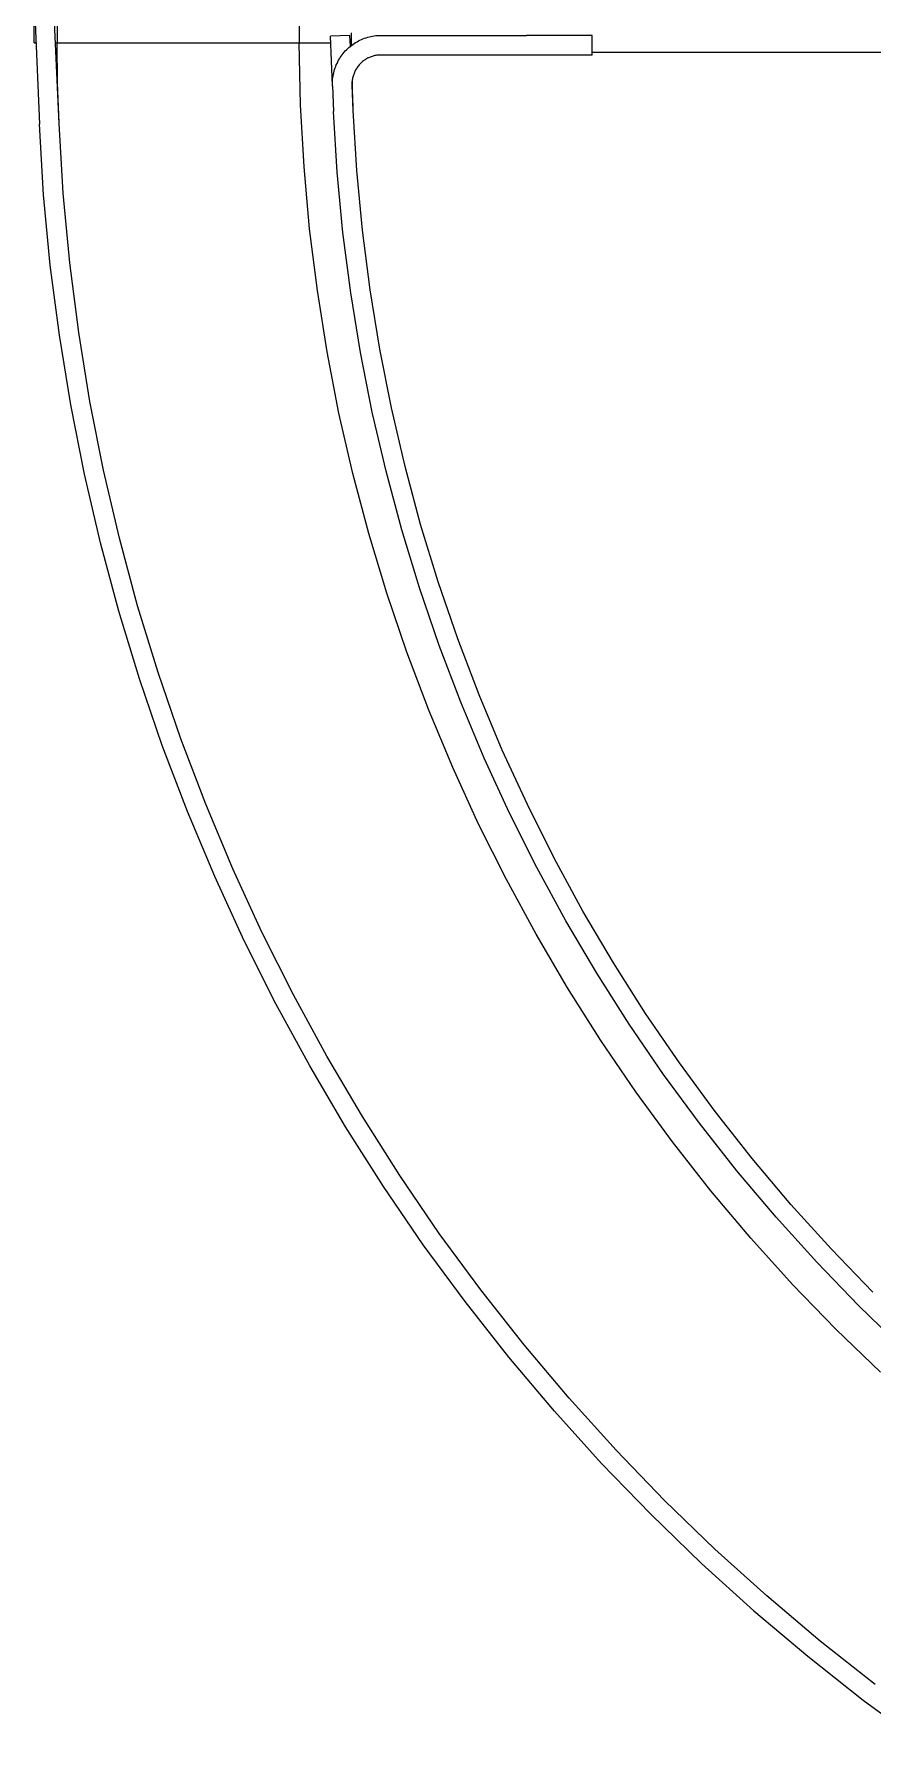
# Model space of a CAD drawing. Header units: millimetres. Extents: x 375 to 2759, y 807 to 2485.
# Drawn here: x 511.8 to 640, y 1203 to 1463.8 of the extents above; entities that cross this region are included whole.
import ezdxf

# ---------------------------------------------------------------- set-up
doc = ezdxf.new("R2010")
doc.units = ezdxf.units.MM
doc.layers.add('ZANO_R', color=7, linetype='Continuous', lineweight=0)

msp = doc.modelspace()

# ---------------------------------------------------------------- linework, layer by layer
at = {"layer": 'ZANO_R'}
for p, q in [((511.79, 1462.54), (511.79, 1465.54)), ((511.92, 1465.56), (512.59, 1450.08)), ((515.59, 1450.21), (514.91, 1465.69)), ((515.29, 1465.54), (515.29, 1462.54)), ((552.29, 1465.54), (552.29, 1462.54)), ((560.05, 1463.66), (557.05, 1463.53)), ((557.38, 1456.03), (557.05, 1463.53)), ((560.12, 1462.01), (560.05, 1463.66)), ((560.29, 1462.15), (560.29, 1464.04)), ((562.52, 1463.31), (562.76, 1463.38)), ((562.76, 1463.38), (563.01, 1463.45)), ((563.01, 1463.45), (563.26, 1463.5)), ((563.26, 1463.5), (563.51, 1463.55)), ((563.51, 1463.55), (563.76, 1463.59)), ((563.76, 1463.59), (564.01, 1463.62)), ((564.01, 1463.62), (564.26, 1463.64)), ((564.26, 1463.64), (564.52, 1463.66)), ((564.52, 1463.66), (564.77, 1463.66)), ((564.77, 1463.66), (587.04, 1463.66)), ((597.04, 1463.66), (587.04, 1463.66)), ((597.04, 1460.66), (597.04, 1463.66)), ((511.79, 1462.54), (512.05, 1462.54)), ((515.05, 1462.54), (515.29, 1462.54)), ((515.38, 1456.39), (515.29, 1462.54)), ((515.29, 1462.54), (552.29, 1462.54)), ((552.29, 1462.54), (552.29, 1462.54)), ((552.5, 1453.04), (552.29, 1462.54)), ((552.29, 1462.54), (557.09, 1462.54)), ((558.85, 1460.7), (559.01, 1460.9)), ((559.01, 1460.9), (559.17, 1461.1)), ((559.17, 1461.1), (559.34, 1461.29)), ((559.34, 1461.29), (559.52, 1461.47)), ((559.52, 1461.47), (559.7, 1461.65)), ((559.7, 1461.65), (559.89, 1461.82)), ((559.89, 1461.82), (560.08, 1461.98)), ((560.08, 1461.98), (560.28, 1462.14)), ((560.09, 1462.54), (560.29, 1462.54)), ((560.28, 1462.14), (560.48, 1462.29)), ((560.48, 1462.29), (560.69, 1462.43)), ((560.69, 1462.43), (560.91, 1462.57)), ((560.91, 1462.57), (561.13, 1462.7)), ((561.13, 1462.7), (561.35, 1462.82)), ((561.35, 1462.82), (561.58, 1462.93)), ((561.58, 1462.93), (561.81, 1463.04)), ((561.81, 1463.04), (562.04, 1463.14)), ((562.04, 1463.14), (562.28, 1463.23)), ((562.28, 1463.23), (562.52, 1463.31)), ((828.58, 1461.04), (597.04, 1461.04)), ((557.57, 1457.96), (557.63, 1458.2)), ((557.63, 1458.2), (557.7, 1458.45)), ((557.7, 1458.45), (557.78, 1458.69)), ((557.78, 1458.69), (557.87, 1458.93)), ((557.87, 1458.93), (557.96, 1459.16)), ((557.96, 1459.16), (558.07, 1459.39)), ((558.07, 1459.39), (558.18, 1459.62)), ((558.18, 1459.62), (558.3, 1459.85)), ((558.3, 1459.85), (558.43, 1460.07)), ((558.43, 1460.07), (558.56, 1460.28)), ((558.56, 1460.28), (558.7, 1460.49)), ((558.7, 1460.49), (558.85, 1460.7)), ((560.79, 1458.12), (560.72, 1457.99)), ((560.85, 1458.26), (560.79, 1458.12)), ((560.92, 1458.39), (560.85, 1458.26)), ((561, 1458.52), (560.92, 1458.39)), ((561.08, 1458.65), (561, 1458.52)), ((561.16, 1458.78), (561.08, 1458.65)), ((561.25, 1458.9), (561.16, 1458.78)), ((561.34, 1459.02), (561.25, 1458.9)), ((561.44, 1459.14), (561.34, 1459.02)), ((561.54, 1459.25), (561.44, 1459.14)), ((561.65, 1459.36), (561.54, 1459.25)), ((561.75, 1459.46), (561.65, 1459.36)), ((561.87, 1459.56), (561.75, 1459.46)), ((561.98, 1459.66), (561.87, 1459.56)), ((562.1, 1459.76), (561.98, 1459.66)), ((562.22, 1459.85), (562.1, 1459.76)), ((562.35, 1459.93), (562.22, 1459.85)), ((562.47, 1460.01), (562.35, 1459.93)), ((562.6, 1460.09), (562.47, 1460.01)), ((562.74, 1460.16), (562.6, 1460.09)), ((562.87, 1460.23), (562.74, 1460.16)), ((563.01, 1460.29), (562.87, 1460.23)), ((563.15, 1460.35), (563.01, 1460.29)), ((563.29, 1460.4), (563.15, 1460.35)), ((563.43, 1460.45), (563.29, 1460.4)), ((563.58, 1460.5), (563.43, 1460.45)), ((563.72, 1460.53), (563.58, 1460.5)), ((563.87, 1460.57), (563.72, 1460.53)), ((564.02, 1460.6), (563.87, 1460.57)), ((564.17, 1460.62), (564.02, 1460.6)), ((564.32, 1460.64), (564.17, 1460.62)), ((564.47, 1460.65), (564.32, 1460.64)), ((564.62, 1460.66), (564.47, 1460.65)), ((564.77, 1460.66), (564.62, 1460.66)), ((587.04, 1460.66), (564.77, 1460.66)), ((597.04, 1460.66), (587.04, 1460.66)), ((515.59, 1450.24), (515.38, 1456.39)), ((557.37, 1456.45), (557.39, 1456.7)), ((557.37, 1456.19), (557.37, 1456.45)), ((557.38, 1455.94), (557.37, 1456.19)), ((557.38, 1455.94), (557.55, 1452.04)), ((557.39, 1456.7), (557.4, 1456.95)), ((557.4, 1456.95), (557.43, 1457.21)), ((557.43, 1457.21), (557.47, 1457.46)), ((557.47, 1457.46), (557.52, 1457.71)), ((557.52, 1457.71), (557.57, 1457.96)), ((560.38, 1456.52), (560.37, 1456.37)), ((560.37, 1456.37), (560.37, 1456.22)), ((560.37, 1456.22), (560.38, 1456.07)), ((560.39, 1456.67), (560.38, 1456.52)), ((560.55, 1452.17), (560.38, 1456.07)), ((560.41, 1456.82), (560.39, 1456.67)), ((560.52, 1452.7), (560.39, 1456.64)), ((560.43, 1456.97), (560.41, 1456.82)), ((560.46, 1457.12), (560.43, 1456.97)), ((560.49, 1457.27), (560.46, 1457.12)), ((560.53, 1457.42), (560.49, 1457.27)), ((560.57, 1457.56), (560.53, 1457.42)), ((560.62, 1457.7), (560.57, 1457.56)), ((560.67, 1457.85), (560.62, 1457.7)), ((560.72, 1457.99), (560.67, 1457.85)), ((553.04, 1443.56), (552.5, 1453.04)), ((515.59, 1450.3), (515.55, 1451.19)), ((558.11, 1442.79), (557.55, 1452.04)), ((561.1, 1443.02), (560.55, 1452.17)), ((513.24, 1439.31), (512.59, 1450.08)), ((516.24, 1439.54), (515.59, 1450.21)), ((553.89, 1434.1), (553.04, 1443.56)), ((558.98, 1433.56), (558.11, 1442.79)), ((561.96, 1433.89), (561.1, 1443.02)), ((514.26, 1428.57), (513.24, 1439.31)), ((517.24, 1428.9), (516.24, 1439.54)), ((555.07, 1424.68), (553.89, 1434.1)), ((560.17, 1424.36), (558.98, 1433.56)), ((563.13, 1424.79), (561.96, 1433.89)), ((515.64, 1417.87), (514.26, 1428.57)), ((518.6, 1418.3), (517.24, 1428.9)), ((556.56, 1415.3), (555.07, 1424.68)), ((561.66, 1415.21), (560.17, 1424.36)), ((564.61, 1415.74), (563.13, 1424.79)), ((517.37, 1407.22), (515.64, 1417.87)), ((520.32, 1407.75), (518.6, 1418.3)), ((558.37, 1405.98), (556.56, 1415.3)), ((563.46, 1406.11), (561.66, 1415.21)), ((566.39, 1406.75), (564.61, 1415.74)), ((519.47, 1396.64), (517.37, 1407.22)), ((522.4, 1397.27), (520.32, 1407.75)), ((560.5, 1396.73), (558.37, 1405.98)), ((565.56, 1397.08), (563.46, 1406.11)), ((568.47, 1397.81), (566.39, 1406.75)), ((521.92, 1386.13), (519.47, 1396.64)), ((524.83, 1386.86), (522.4, 1397.27)), ((562.94, 1387.55), (560.5, 1396.73)), ((567.97, 1388.13), (565.56, 1397.08)), ((570.85, 1388.96), (568.47, 1397.81)), ((570.68, 1379.26), (567.97, 1388.13)), ((573.53, 1380.19), (570.85, 1388.96)), ((524.72, 1375.71), (521.92, 1386.13)), ((527.6, 1376.54), (524.83, 1386.86)), ((565.68, 1378.46), (562.94, 1387.55)), ((576.51, 1371.51), (573.53, 1380.19)), ((568.74, 1369.47), (565.68, 1378.46)), ((573.69, 1370.49), (570.68, 1379.26)), ((527.87, 1365.39), (524.72, 1375.71)), ((530.73, 1366.32), (527.6, 1376.54)), ((572.1, 1360.59), (568.74, 1369.47)), ((576.99, 1361.83), (573.69, 1370.49)), ((579.77, 1362.94), (576.51, 1371.51)), ((531.37, 1355.19), (527.87, 1365.39)), ((534.19, 1356.21), (530.73, 1366.32)), ((580.58, 1353.28), (576.99, 1361.83)), ((583.32, 1354.49), (579.77, 1362.94)), ((575.76, 1351.83), (572.1, 1360.59)), ((535.21, 1345.1), (531.37, 1355.19)), ((538, 1346.22), (534.19, 1356.21)), ((587.16, 1346.16), (583.32, 1354.49)), ((579.71, 1343.19), (575.76, 1351.83)), ((584.45, 1344.86), (580.58, 1353.28)), ((542.13, 1336.37), (538, 1346.22)), ((591.27, 1337.96), (587.16, 1346.16)), ((539.39, 1335.16), (535.21, 1345.1)), ((588.61, 1336.57), (584.45, 1344.86)), ((583.95, 1334.7), (579.71, 1343.19)), ((546.6, 1326.66), (542.13, 1336.37)), ((593.05, 1328.43), (588.61, 1336.57)), ((595.66, 1329.91), (591.27, 1337.96)), ((543.9, 1325.36), (539.39, 1335.16)), ((588.48, 1326.35), (583.95, 1334.7)), ((597.75, 1320.44), (593.05, 1328.43)), ((600.31, 1322.01), (595.66, 1329.91)), ((548.74, 1315.71), (543.9, 1325.36)), ((551.4, 1317.1), (546.6, 1326.66)), ((593.29, 1318.16), (588.48, 1326.35)), ((602.73, 1312.62), (597.75, 1320.44)), ((605.23, 1314.27), (600.31, 1322.01)), ((598.37, 1310.14), (593.29, 1318.16)), ((553.9, 1306.24), (548.74, 1315.71)), ((556.51, 1307.72), (551.4, 1317.1)), ((607.96, 1304.96), (602.73, 1312.62)), ((610.41, 1306.7), (605.23, 1314.27)), ((603.72, 1302.3), (598.37, 1310.14)), ((561.94, 1298.51), (556.51, 1307.72)), ((559.38, 1296.94), (553.9, 1306.24)), ((613.45, 1297.49), (607.96, 1304.96)), ((615.84, 1299.31), (610.41, 1306.7)), ((609.34, 1294.64), (603.72, 1302.3)), ((621.52, 1292.11), (615.84, 1299.31)), ((565.16, 1287.84), (559.38, 1296.94)), ((567.67, 1289.49), (561.94, 1298.51)), ((619.19, 1290.21), (613.45, 1297.49)), ((615.21, 1287.18), (609.34, 1294.64)), ((627.43, 1285.1), (621.52, 1292.11)), ((573.7, 1280.67), (567.67, 1289.49)), ((625.17, 1283.13), (619.19, 1290.21)), ((571.26, 1278.94), (565.16, 1287.84)), ((621.33, 1279.92), (615.21, 1287.18)), ((633.58, 1278.3), (627.43, 1285.1)), ((631.39, 1276.25), (625.17, 1283.13)), ((577.64, 1270.24), (571.26, 1278.94)), ((580.03, 1272.06), (573.7, 1280.67)), ((627.7, 1272.87), (621.33, 1279.92)), ((639.95, 1271.7), (633.58, 1278.3)), ((637.83, 1269.58), (631.39, 1276.25)), ((586.65, 1263.66), (580.03, 1272.06)), ((634.3, 1266.05), (627.7, 1272.87)), ((584.32, 1261.77), (577.64, 1270.24)), ((637.83, 1269.58), (644.5, 1263.14)), ((641.13, 1259.45), (634.3, 1266.05)), ((593.54, 1255.5), (586.65, 1263.66)), ((591.28, 1253.52), (584.32, 1261.77)), ((600.71, 1247.57), (593.54, 1255.5)), ((598.51, 1245.52), (591.28, 1253.52)), ((608.13, 1239.88), (600.71, 1247.57)), ((606.01, 1237.76), (598.51, 1245.52)), ((615.82, 1232.45), (608.13, 1239.88)), ((606.01, 1237.76), (613.77, 1230.26)), ((623.75, 1225.29), (615.82, 1232.45)), ((613.77, 1230.26), (621.77, 1223.03)), ((631.92, 1218.39), (623.75, 1225.29)), ((621.77, 1223.03), (630.02, 1216.07)), ((640.31, 1211.78), (631.92, 1218.39)), ((630.02, 1216.07), (638.49, 1209.39)), ((638.49, 1209.39), (647.19, 1203))]:
    msp.add_line(p, q, dxfattribs=at)

doc.saveas('drawing.dxf')
